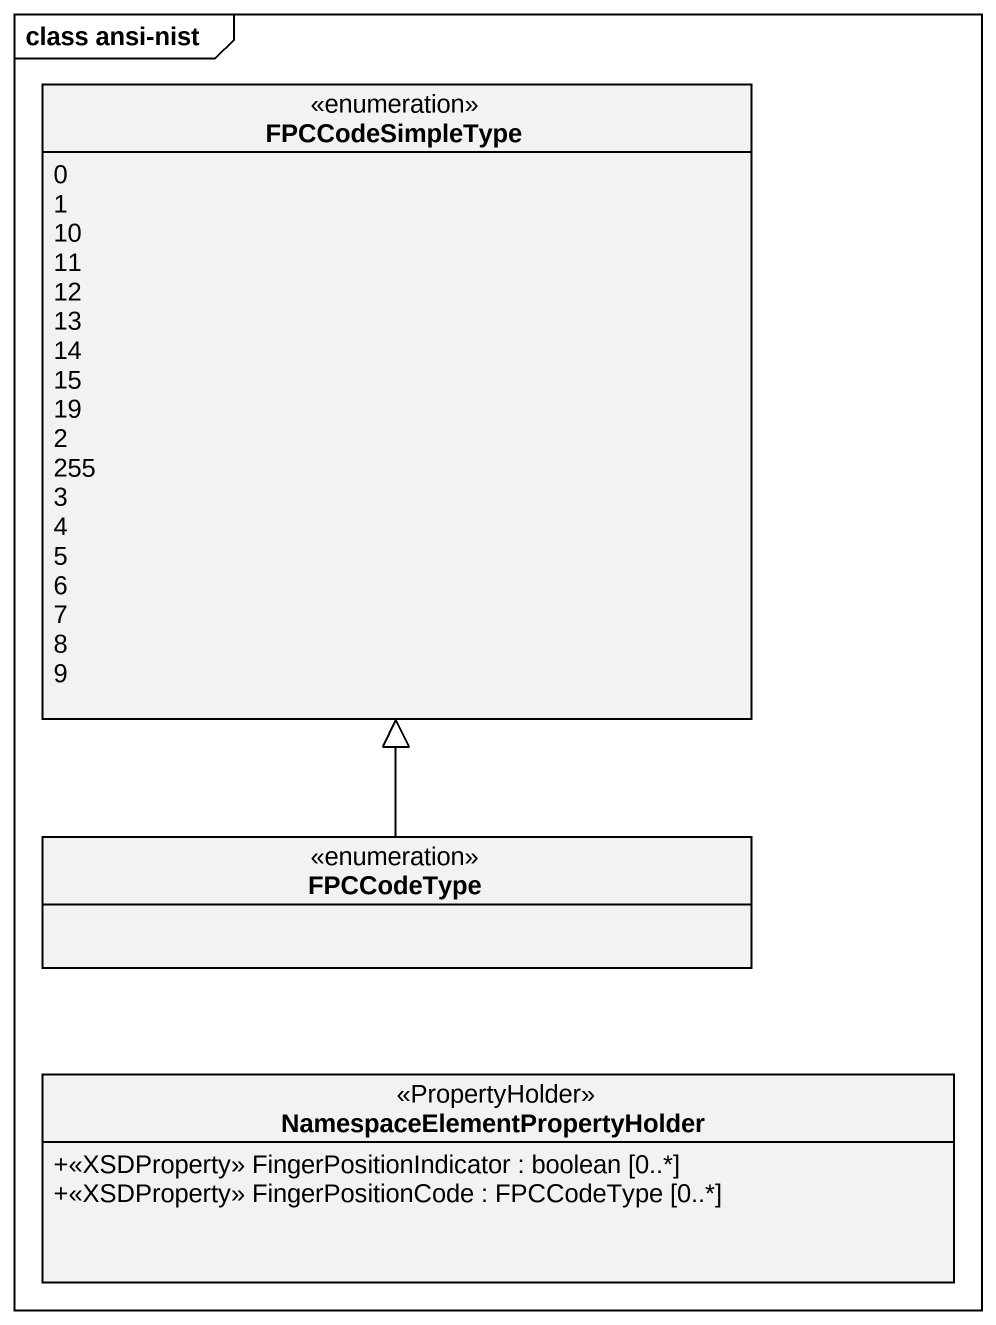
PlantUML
@startuml
mainframe class ansi-nist
hide circle
hide empty members
skinparam classAttributeIconSize 0
enum FPCCodeSimpleType {
  0
  1
  10
  11
  12
  13
  14
  15
  19
  2
  255
  3
  4
  5
  6
  7
  8
  9
}
enum FPCCodeType
class "NamespaceElementPropertyHolder" as NamespaceElementPropertyHold <<PropertyHolder>> {
  +<<XSDProperty>> FingerPositionIndicator : boolean [0..*]
  +<<XSDProperty>> FingerPositionCode : FPCCodeType [0..*]
}
FPCCodeType -up-|> FPCCodeSimpleType
@enduml
